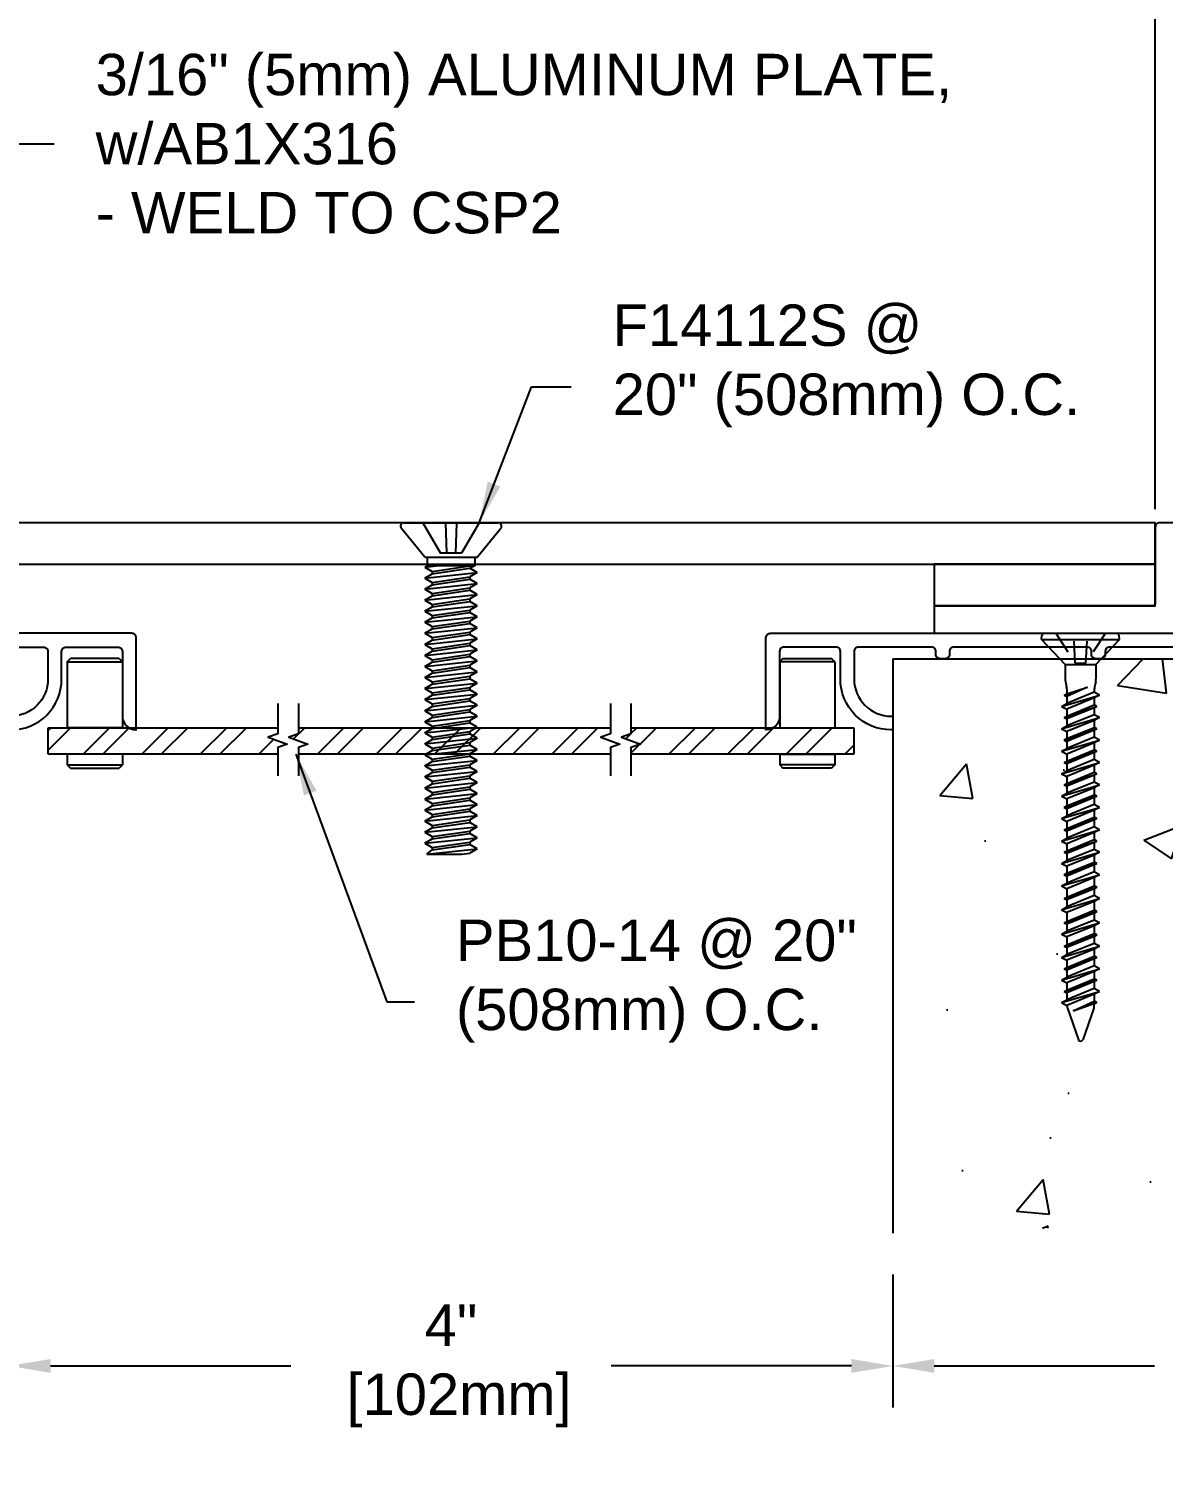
# Model space of a CAD drawing. Header units: inches. Extents: x -0.2 to 36.7, y -2.2 to 8.1.
# Drawn here: x 7.08 to 12.22, y -2.23 to 4.25 of the extents above; entities that cross this region are included whole.
import ezdxf

# ---------------------------------------------------------------- set-up
doc = ezdxf.new("R2010")
doc.units = ezdxf.units.IN
doc.header["$MEASUREMENT"] = 0
doc.linetypes.add('DASHED', pattern=[0.75, 0.5, -0.25])
for name, color, linetype in [('anchors', 4, 'Continuous'), ('conditions', 1, 'Continuous'), ('dimensions', 3, 'Continuous'), ('METALS', 7, 'Continuous'), ('text', 2, 'Continuous')]:
    doc.layers.add(name, color=color, linetype=linetype)
doc.styles.add('ARIAL', font='arial.ttf')
doc.dimstyles.new('Arial', dxfattribs={"dimtxt": 0.1875, "dimasz": 0.1875, "dimexe": 0.1875, "dimexo": 0.1875, "dimgap": 0.1875, "dimtad": 0, "dimtih": 1, "dimtoh": 1, "dimdec": 4, "dimzin": 0, "dimdsep": 46, "dimlunit": 4, "dimtxsty": 'ARIAL', "dimcen": 0.09, "dimadec": 0, "dimazin": 0, "dimtfac": 1, "dimtdec": 4, "dimtofl": 0, "dimtmove": 0, "dimatfit": 3, "dimfxl": 0, "dimfrac": 2, "dimtolj": 1, "dimtzin": 0, "dimarcsym": 0})

# ---------------------------------------------------------------- blocks, each defined once
blk = doc.blocks.new('*D1')
at = {"layer": 'DEFPOINTS', "color": 0}
for p in [(12.1813, 4.8064), (5.8063, 1.9978), (12.1813, 1.8928)]:
    blk.add_point(p, dxfattribs=at)
at = {"layer": 'dimensions', "color": 0, "lineweight": -2}
for p, q in [((5.8063, 2.1853), (5.8063, 4.9939)), ((12.1813, 2.0803), (12.1813, 4.9939)), ((5.9938, 4.8064), (8.2689, 4.8064)), ((11.9938, 4.8064), (9.7187, 4.8064))]:
    blk.add_line(p, q, dxfattribs=at)
at = {"layer": 'dimensions', "color": 0}
for points in [[(5.9938, 4.8377), (5.9938, 4.7752), (5.8063, 4.8064)], [(11.9938, 4.8377), (11.9938, 4.7752), (12.1813, 4.8064)]]:
    blk.add_solid(points, dxfattribs=at)
at = {"layer": 'dimensions', "color": 0, "insert": (8.9938, 4.8064), "char_height": 0.1875, "attachment_point": 5, "style": 'ARIAL'}
blk.add_mtext('\\A1;6 3/8"\\P [162mm]', dxfattribs=at)
blk = doc.blocks.new('*D2')
at = {"layer": 'DEFPOINTS', "color": 0}
for p in [(14.6663, 5.5496), (3.3213, 1.9978), (14.6663, 1.9978)]:
    blk.add_point(p, dxfattribs=at)
at = {"layer": 'dimensions', "color": 0, "lineweight": -2}
for p, q in [((3.3213, 2.1853), (3.3213, 5.7371)), ((14.6663, 2.1853), (14.6663, 5.7371)), ((3.5088, 5.5496), (8.2689, 5.5496)), ((14.4788, 5.5496), (9.7187, 5.5496))]:
    blk.add_line(p, q, dxfattribs=at)
at = {"layer": 'dimensions', "color": 0}
for points in [[(3.5088, 5.5809), (3.5088, 5.5184), (3.3213, 5.5496)], [(14.4788, 5.5809), (14.4788, 5.5184), (14.6663, 5.5496)]]:
    blk.add_solid(points, dxfattribs=at)
at = {"layer": 'dimensions', "color": 0, "insert": (8.9938, 5.5496), "char_height": 0.1875, "attachment_point": 5, "style": 'ARIAL'}
blk.add_mtext('\\A1;11 3/8"\\P [288mm]', dxfattribs=at)
blk = doc.blocks.new('F14112S')
for p, q in [((-0.214, 0), (0.214, 0)), ((-0.1275, 0), (-0.0475, -0.1375)), ((-0.0247, 0), (-0.0198, -0.1375)), ((0.0247, 0), (0.0198, -0.1375)), ((0.1275, 0), (0.0475, -0.1375)), ((-0.119, -0.1554), (-0.2257, -0.0244)), ((0.119, -0.1554), (0.2257, -0.0244)), ((-0.119, -0.1554), (0.119, -0.1554)), ((-0.108, -0.1554), (-0.108, -0.1946)), ((0.0475, -0.1375), (-0.0475, -0.1375)), ((0.108, -0.1554), (0.108, -0.1946)), ((-0.119, -0.2), (-0.108, -0.1946)), ((-0.119, -0.2), (-0.0679, -0.1946)), ((-0.119, -0.2), (-0.085, -0.2196)), ((-0.119, -0.25), (0.119, -0.225)), ((-0.119, -0.25), (-0.085, -0.2304)), ((-0.119, -0.25), (-0.085, -0.2696)), ((0.108, -0.1946), (-0.108, -0.1946)), ((-0.085, -0.2196), (0.085, -0.1946)), ((-0.085, -0.2304), (0.085, -0.2054)), ((-0.085, -0.2196), (-0.085, -0.2304)), ((-0.085, -0.2696), (0.085, -0.2446)), ((-0.085, -0.2804), (0.085, -0.2554)), ((0.108, -0.1946), (0.085, -0.2054)), ((0.119, -0.225), (0.085, -0.2054)), ((0.119, -0.225), (0.085, -0.2446)), ((0.085, -0.2446), (0.085, -0.2554)), ((0.119, -0.275), (0.085, -0.2554)), ((-0.119, -0.3), (0.119, -0.275)), ((-0.119, -0.3), (-0.085, -0.2804)), ((-0.119, -0.3), (-0.085, -0.3196)), ((-0.085, -0.2696), (-0.085, -0.2804)), ((-0.085, -0.3196), (0.085, -0.2946)), ((-0.085, -0.3304), (0.085, -0.3054)), ((-0.085, -0.3196), (-0.085, -0.3304)), ((0.119, -0.275), (0.085, -0.2946)), ((0.085, -0.2946), (0.085, -0.3054)), ((0.119, -0.325), (0.085, -0.3054)), ((-0.119, -0.35), (0.119, -0.325)), ((-0.119, -0.35), (-0.085, -0.3304)), ((-0.119, -0.35), (-0.085, -0.3696)), ((-0.119, -0.4), (0.119, -0.375)), ((-0.119, -0.4), (-0.085, -0.3804)), ((-0.085, -0.3696), (0.085, -0.3446)), ((-0.085, -0.3804), (0.085, -0.3554)), ((-0.085, -0.3696), (-0.085, -0.3804)), ((0.119, -0.325), (0.085, -0.3446)), ((0.085, -0.3446), (0.085, -0.3554)), ((0.119, -0.375), (0.085, -0.3554)), ((0.119, -0.375), (0.085, -0.3946)), ((-0.119, -0.4), (-0.085, -0.4196)), ((-0.119, -0.45), (0.119, -0.425)), ((-0.119, -0.45), (-0.085, -0.4304)), ((-0.119, -0.45), (-0.085, -0.4696)), ((-0.085, -0.4196), (0.085, -0.3946)), ((-0.085, -0.4304), (0.085, -0.4054)), ((-0.085, -0.4196), (-0.085, -0.4304)), ((-0.085, -0.4696), (0.085, -0.4446)), ((0.085, -0.3946), (0.085, -0.4054)), ((0.119, -0.425), (0.085, -0.4054)), ((0.119, -0.425), (0.085, -0.4446)), ((0.085, -0.4446), (0.085, -0.4554)), ((-0.119, -0.5), (0.119, -0.475)), ((-0.119, -0.5), (-0.085, -0.4804)), ((-0.119, -0.5), (-0.085, -0.5196)), ((-0.085, -0.4804), (0.085, -0.4554)), ((-0.085, -0.4696), (-0.085, -0.4804)), ((-0.085, -0.5196), (0.085, -0.4946)), ((-0.085, -0.5304), (0.085, -0.5054)), ((0.119, -0.475), (0.085, -0.4554)), ((0.119, -0.475), (0.085, -0.4946)), ((0.085, -0.4946), (0.085, -0.5054)), ((0.119, -0.525), (0.085, -0.5054)), ((-0.119, -0.55), (0.119, -0.525)), ((-0.119, -0.55), (-0.085, -0.5304)), ((-0.119, -0.55), (-0.085, -0.5696)), ((-0.119, -0.6), (0.119, -0.575)), ((-0.119, -0.6), (-0.085, -0.5804)), ((-0.085, -0.5196), (-0.085, -0.5304)), ((-0.085, -0.5696), (0.085, -0.5446)), ((-0.085, -0.5804), (0.085, -0.5554)), ((-0.085, -0.5696), (-0.085, -0.5804)), ((0.119, -0.525), (0.085, -0.5446)), ((0.085, -0.5446), (0.085, -0.5554)), ((0.119, -0.575), (0.085, -0.5554)), ((0.119, -0.575), (0.085, -0.5946)), ((-0.119, -0.6), (-0.085, -0.6196)), ((-0.119, -0.65), (0.119, -0.625)), ((-0.119, -0.65), (-0.085, -0.6304)), ((-0.085, -0.6196), (0.085, -0.5946)), ((-0.085, -0.6304), (0.085, -0.6054)), ((-0.085, -0.6196), (-0.085, -0.6304)), ((-0.085, -0.6696), (0.085, -0.6446)), ((0.085, -0.5946), (0.085, -0.6054)), ((0.119, -0.625), (0.085, -0.6054)), ((0.119, -0.625), (0.085, -0.6446)), ((0.085, -0.6446), (0.085, -0.6554)), ((-0.119, -0.65), (-0.085, -0.6696)), ((-0.119, -0.7), (0.119, -0.675)), ((-0.119, -0.7), (-0.085, -0.6804)), ((-0.119, -0.7), (-0.085, -0.7196)), ((-0.085, -0.6804), (0.085, -0.6554)), ((-0.085, -0.6696), (-0.085, -0.6804)), ((-0.085, -0.7196), (0.085, -0.6946)), ((-0.085, -0.7304), (0.085, -0.7054)), ((0.119, -0.675), (0.085, -0.6554)), ((0.119, -0.675), (0.085, -0.6946)), ((0.085, -0.6946), (0.085, -0.7054)), ((0.119, -0.725), (0.085, -0.7054)), ((-0.119, -0.75), (0.119, -0.725)), ((-0.119, -0.75), (-0.085, -0.7304)), ((-0.119, -0.75), (-0.085, -0.7696)), ((-0.119, -0.8), (0.119, -0.775)), ((-0.085, -0.7196), (-0.085, -0.7304)), ((-0.085, -0.7696), (0.085, -0.7446)), ((-0.085, -0.7804), (0.085, -0.7554)), ((-0.085, -0.7696), (-0.085, -0.7804)), ((0.119, -0.725), (0.085, -0.7446)), ((0.085, -0.7446), (0.085, -0.7554)), ((0.119, -0.775), (0.085, -0.7554)), ((0.119, -0.775), (0.085, -0.7946)), ((-0.119, -0.8), (-0.085, -0.7804)), ((-0.119, -0.8), (-0.085, -0.8196)), ((-0.119, -0.85), (0.119, -0.825)), ((-0.119, -0.85), (-0.085, -0.8304)), ((-0.085, -0.8196), (0.085, -0.7946)), ((-0.085, -0.8304), (0.085, -0.8054)), ((-0.085, -0.8196), (-0.085, -0.8304)), ((0.085, -0.7946), (0.085, -0.8054)), ((0.119, -0.825), (0.085, -0.8054)), ((0.119, -0.825), (0.085, -0.8446)), ((-0.119, -0.85), (-0.085, -0.8696)), ((-0.119, -0.9), (0.119, -0.875)), ((-0.119, -0.9), (-0.085, -0.8804)), ((-0.119, -0.9), (-0.085, -0.9196)), ((-0.085, -0.8696), (0.085, -0.8446)), ((-0.085, -0.8804), (0.085, -0.8554)), ((-0.085, -0.8696), (-0.085, -0.8804)), ((-0.085, -0.9196), (0.085, -0.8946)), ((-0.085, -0.9304), (0.085, -0.9054)), ((0.085, -0.8446), (0.085, -0.8554)), ((0.119, -0.875), (0.085, -0.8554)), ((0.119, -0.875), (0.085, -0.8946)), ((0.085, -0.8946), (0.085, -0.9054)), ((0.119, -0.925), (0.085, -0.9054)), ((-0.119, -0.95), (0.119, -0.925)), ((-0.119, -0.95), (-0.085, -0.9304)), ((-0.119, -0.95), (-0.085, -0.9696)), ((-0.085, -0.9196), (-0.085, -0.9304)), ((-0.085, -0.9696), (0.085, -0.9446)), ((-0.085, -0.9804), (0.085, -0.9554)), ((-0.085, -0.9696), (-0.085, -0.9804)), ((0.119, -0.925), (0.085, -0.9446)), ((0.085, -0.9446), (0.085, -0.9554)), ((0.119, -0.975), (0.085, -0.9554)), ((-0.119, -1), (0.119, -0.975)), ((-0.119, -1), (-0.085, -0.9804)), ((-0.119, -1), (-0.085, -1.0196)), ((-0.119, -1.05), (0.119, -1.025)), ((-0.119, -1.05), (-0.085, -1.0304)), ((-0.085, -1.0196), (0.085, -0.9946)), ((-0.085, -1.0304), (0.085, -1.0054)), ((-0.085, -1.0196), (-0.085, -1.0304)), ((0.119, -0.975), (0.085, -0.9946)), ((0.085, -0.9946), (0.085, -1.0054)), ((0.119, -1.025), (0.085, -1.0054)), ((0.119, -1.025), (0.085, -1.0446)), ((-0.119, -1.05), (-0.085, -1.0696)), ((-0.119, -1.1), (0.119, -1.075)), ((-0.119, -1.1), (-0.085, -1.0804)), ((-0.119, -1.1), (-0.085, -1.1196)), ((-0.085, -1.0696), (0.085, -1.0446)), ((-0.085, -1.0804), (0.085, -1.0554)), ((-0.085, -1.0696), (-0.085, -1.0804)), ((-0.085, -1.1196), (0.085, -1.0946)), ((0.085, -1.0446), (0.085, -1.0554)), ((0.119, -1.075), (0.085, -1.0554)), ((0.119, -1.075), (0.085, -1.0946)), ((0.085, -1.0946), (0.085, -1.1054)), ((-0.119, -1.15), (0.119, -1.125)), ((-0.119, -1.15), (-0.085, -1.1304)), ((-0.119, -1.15), (-0.085, -1.1696)), ((-0.085, -1.1304), (0.085, -1.1054)), ((-0.085, -1.1196), (-0.085, -1.1304)), ((-0.085, -1.1696), (0.085, -1.1446)), ((-0.085, -1.1804), (0.085, -1.1554)), ((0.119, -1.125), (0.085, -1.1054)), ((0.119, -1.125), (0.085, -1.1446)), ((0.085, -1.1446), (0.085, -1.1554)), ((0.119, -1.175), (0.085, -1.1554)), ((-0.119, -1.2), (0.119, -1.175)), ((-0.119, -1.2), (-0.085, -1.1804)), ((-0.119, -1.2), (-0.085, -1.2196)), ((-0.119, -1.25), (0.119, -1.225)), ((-0.119, -1.25), (-0.085, -1.2304)), ((-0.085, -1.1696), (-0.085, -1.1804)), ((-0.085, -1.2196), (0.085, -1.1946)), ((-0.085, -1.2304), (0.085, -1.2054)), ((-0.085, -1.2196), (-0.085, -1.2304)), ((0.119, -1.175), (0.085, -1.1946)), ((0.085, -1.1946), (0.085, -1.2054)), ((0.119, -1.225), (0.085, -1.2054)), ((0.119, -1.225), (0.085, -1.2446)), ((-0.119, -1.25), (-0.085, -1.2696)), ((-0.119, -1.3), (0.119, -1.275)), ((-0.119, -1.3), (-0.085, -1.2804)), ((-0.085, -1.2696), (0.085, -1.2446)), ((-0.085, -1.2804), (0.085, -1.2554)), ((-0.085, -1.2696), (-0.085, -1.2804)), ((-0.085, -1.3196), (0.085, -1.2946)), ((0.085, -1.2446), (0.085, -1.2554)), ((0.119, -1.275), (0.085, -1.2554)), ((0.119, -1.275), (0.085, -1.2946)), ((0.085, -1.2946), (0.085, -1.3054)), ((-0.119, -1.3), (-0.085, -1.3196)), ((-0.119, -1.35), (0.119, -1.325)), ((-0.119, -1.35), (-0.085, -1.3304)), ((-0.119, -1.35), (-0.085, -1.3696)), ((-0.085, -1.3304), (0.085, -1.3054)), ((-0.085, -1.3196), (-0.085, -1.3304)), ((-0.085, -1.3696), (0.085, -1.3446)), ((-0.085, -1.3804), (0.085, -1.3554)), ((0.119, -1.325), (0.085, -1.3054)), ((0.119, -1.325), (0.085, -1.3446)), ((0.085, -1.3446), (0.085, -1.3554)), ((0.119, -1.375), (0.085, -1.3554)), ((-0.119, -1.4), (0.119, -1.375)), ((-0.119, -1.4), (-0.085, -1.3804)), ((-0.119, -1.4), (-0.085, -1.4196)), ((-0.119, -1.45), (0.119, -1.425)), ((-0.085, -1.3696), (-0.085, -1.3804)), ((-0.085, -1.4196), (0.085, -1.3946)), ((-0.085, -1.4304), (0.085, -1.4054)), ((-0.085, -1.4196), (-0.085, -1.4304)), ((0.119, -1.375), (0.085, -1.3946)), ((0.085, -1.3946), (0.085, -1.4054)), ((0.119, -1.425), (0.085, -1.4054)), ((0.119, -1.425), (0.085, -1.4446)), ((-0.119, -1.45), (-0.085, -1.4304)), ((-0.119, -1.45), (-0.085, -1.4696)), ((-0.1099, -1.5), (0.119, -1.475)), ((-0.1099, -1.5), (-0.085, -1.4804)), ((-0.085, -1.4696), (0.085, -1.4446)), ((-0.085, -1.4804), (0.085, -1.4554)), ((-0.085, -1.4696), (-0.085, -1.4804)), ((0.085, -1.4446), (0.085, -1.4554)), ((0.119, -1.475), (0.085, -1.4554)), ((0.119, -1.475), (0.085, -1.4946)), ((-0.1099, -1.5), (0.0485, -1.5)), ((0.0485, -1.5), (0.085, -1.4946))]:
    blk.add_line(p, q)
for centre, start, end in [((-0.214, -0.015), 90, 219.03203), ((0.214, -0.015), 320.96797, 90)]:
    blk.add_arc(centre, 0.015, start, end)
blk = doc.blocks.new('*D3')
at = {"layer": 'DEFPOINTS', "color": 0}
for p in [(14.6663, 1.9628), (10.9938, -1.1958), (10.9938, -1.7971)]:
    blk.add_point(p, dxfattribs=at)
at = {"layer": 'dimensions', "color": 0, "lineweight": -2}
for p, q in [((14.6663, 1.7753), (14.6663, -1.9846)), ((10.9938, -1.3833), (10.9938, -1.9846)), ((11.1813, -1.7971), (12.1782, -1.7971)), ((14.4788, -1.7971), (13.4969, -1.7971))]:
    blk.add_line(p, q, dxfattribs=at)
at = {"layer": 'dimensions', "color": 0}
for points in [[(11.1813, -1.7658), (11.1813, -1.8283), (10.9938, -1.7971)], [(14.4788, -1.7658), (14.4788, -1.8283), (14.6663, -1.7971)]]:
    blk.add_solid(points, dxfattribs=at)
at = {"layer": 'dimensions', "color": 0, "insert": (12.8376, -1.7971), "char_height": 0.1875, "attachment_point": 5, "style": 'ARIAL'}
blk.add_mtext('\\A1;3 11/16"\\P [93mm]', dxfattribs=at)
blk = doc.blocks.new('*D4')
at = {"layer": 'DEFPOINTS', "color": 0}
for p in [(6.9938, -1.1958), (10.9938, -1.1958), (10.9938, -1.7971)]:
    blk.add_point(p, dxfattribs=at)
at = {"layer": 'dimensions', "color": 0, "lineweight": -2}
for p, q in [((6.9938, -1.3833), (6.9938, -1.9846)), ((10.9938, -1.3833), (10.9938, -1.9846)), ((7.1813, -1.7971), (8.2689, -1.7971)), ((10.8063, -1.7971), (9.7187, -1.7971))]:
    blk.add_line(p, q, dxfattribs=at)
at = {"layer": 'dimensions', "color": 0}
for points in [[(7.1813, -1.7658), (7.1813, -1.8283), (6.9938, -1.7971)], [(10.8063, -1.7658), (10.8063, -1.8283), (10.9938, -1.7971)]]:
    blk.add_solid(points, dxfattribs=at)
at = {"layer": 'dimensions', "color": 0, "insert": (8.9938, -1.7971), "char_height": 0.1875, "attachment_point": 5, "style": 'ARIAL'}
blk.add_mtext('\\A1;4"\\P [102mm]', dxfattribs=at)
blk = doc.blocks.new('A$C63CB1885')
for p, q in [((-0.1762, 0), (-0.1747, 0.0182)), ((-0.1762, 0), (0.1762, 0)), ((-0.1762, 0), (-0.0698, -0.1125)), ((-0.1634, 0.0285), (0.1634, 0.0285)), ((0.0698, -0.1125), (0.1762, 0)), ((0.1762, 0), (0.1747, 0.0182)), ((-0.0698, -0.1125), (0.0698, -0.1125)), ((-0.0698, -0.1125), (-0.0698, -0.1796)), ((0.0698, -0.1125), (0.0698, -0.1796)), ((-0.0687, -0.1892), (-0.0633, -0.2152)), ((0.0687, -0.1892), (0.0633, -0.2152)), ((-0.0863, -0.3019), (0.0862, -0.2511)), ((-0.0737, -0.2511), (0.0321, -0.2146)), ((-0.0737, -0.2511), (-0.0622, -0.2449)), ((-0.0737, -0.2511), (-0.0622, -0.2573)), ((-0.0623, -0.2248), (-0.0622, -0.2449)), ((-0.0622, -0.2449), (0.0321, -0.2146)), ((0.0321, -0.2146), (-0.0622, -0.2573)), ((0.0622, -0.2382), (-0.0622, -0.289)), ((-0.0622, -0.2573), (-0.0622, -0.289)), ((0.0622, -0.2248), (0.0622, -0.2382)), ((0.0862, -0.2511), (0.0622, -0.264)), ((0.0862, -0.2511), (0.0622, -0.2382)), ((-0.0863, -0.3019), (-0.0622, -0.289)), ((-0.0863, -0.3019), (-0.0622, -0.3148)), ((-0.0737, -0.3527), (0.0737, -0.3019)), ((0.0622, -0.264), (-0.0622, -0.3148)), ((-0.0622, -0.3465), (0.0622, -0.2957)), ((0.0622, -0.308), (-0.0622, -0.3588)), ((-0.0622, -0.3148), (-0.0622, -0.3465)), ((0.0622, -0.264), (0.0622, -0.2957)), ((0.0737, -0.3019), (0.0622, -0.2957)), ((0.0737, -0.3019), (0.0622, -0.308)), ((0.0622, -0.308), (0.0622, -0.3397)), ((-0.0863, -0.4034), (0.0862, -0.3527)), ((-0.0737, -0.3527), (-0.0622, -0.3465)), ((-0.0737, -0.3527), (-0.0622, -0.3588)), ((0.0622, -0.3397), (-0.0622, -0.3905)), ((-0.0622, -0.3588), (-0.0622, -0.3905)), ((0.0622, -0.3656), (-0.0622, -0.4164)), ((0.0862, -0.3527), (0.0622, -0.3656)), ((0.0622, -0.3656), (0.0622, -0.3973)), ((0.0862, -0.3527), (0.0622, -0.3397)), ((-0.0863, -0.4034), (-0.0622, -0.3905)), ((-0.0863, -0.4034), (-0.0622, -0.4164)), ((-0.0737, -0.4542), (0.0737, -0.4034)), ((-0.0737, -0.4542), (-0.0622, -0.4481)), ((-0.0622, -0.4481), (0.0622, -0.3973)), ((0.0622, -0.4096), (-0.0622, -0.4604)), ((-0.0622, -0.4164), (-0.0622, -0.4481)), ((0.0622, -0.4413), (-0.0622, -0.4921)), ((0.0737, -0.4034), (0.0622, -0.3973)), ((0.0737, -0.4034), (0.0622, -0.4096)), ((0.0622, -0.4096), (0.0622, -0.4413)), ((0.0862, -0.4542), (0.0622, -0.4413)), ((-0.0863, -0.505), (0.0862, -0.4542)), ((-0.0863, -0.505), (-0.0622, -0.4921)), ((-0.0863, -0.505), (-0.0622, -0.5179)), ((-0.0737, -0.4542), (-0.0622, -0.4604)), ((-0.0737, -0.5558), (0.0737, -0.505)), ((-0.0622, -0.4604), (-0.0622, -0.4921)), ((0.0622, -0.4671), (-0.0622, -0.5179)), ((-0.0622, -0.5496), (0.0622, -0.4988)), ((0.0622, -0.5112), (-0.0622, -0.5619)), ((-0.0622, -0.5179), (-0.0622, -0.5496)), ((0.0862, -0.4542), (0.0622, -0.4671)), ((0.0622, -0.4671), (0.0622, -0.4988)), ((0.0737, -0.505), (0.0622, -0.4988)), ((0.0737, -0.505), (0.0622, -0.5112)), ((0.0622, -0.5112), (0.0622, -0.5429)), ((-0.0863, -0.6066), (0.0862, -0.5558)), ((-0.0737, -0.5558), (-0.0622, -0.5496)), ((-0.0737, -0.5558), (-0.0622, -0.5619)), ((0.0622, -0.5429), (-0.0622, -0.5936)), ((-0.0622, -0.5619), (-0.0622, -0.5936)), ((0.0622, -0.5687), (-0.0622, -0.6195)), ((0.0862, -0.5558), (0.0622, -0.5687)), ((0.0622, -0.5687), (0.0622, -0.6004)), ((0.0862, -0.5558), (0.0622, -0.5429)), ((-0.0863, -0.6066), (-0.0622, -0.5936)), ((-0.0863, -0.6066), (-0.0622, -0.6195)), ((-0.0737, -0.6573), (0.0737, -0.6066)), ((-0.0622, -0.6512), (0.0622, -0.6004)), ((0.0622, -0.6127), (-0.0622, -0.6635)), ((-0.0622, -0.6195), (-0.0622, -0.6512)), ((0.0622, -0.6444), (-0.0622, -0.6952)), ((0.0737, -0.6066), (0.0622, -0.6004)), ((0.0737, -0.6066), (0.0622, -0.6127)), ((0.0622, -0.6127), (0.0622, -0.6444)), ((0.0862, -0.6573), (0.0622, -0.6444)), ((-0.0863, -0.7081), (0.0862, -0.6573)), ((-0.0863, -0.7081), (-0.0622, -0.6952)), ((-0.0863, -0.7081), (-0.0622, -0.721)), ((-0.0737, -0.6573), (-0.0622, -0.6512)), ((-0.0737, -0.6573), (-0.0622, -0.6635)), ((-0.0737, -0.7589), (0.0737, -0.7081)), ((-0.0622, -0.6635), (-0.0622, -0.6952)), ((0.0622, -0.6703), (-0.0622, -0.721)), ((-0.0622, -0.7527), (0.0622, -0.702)), ((0.0862, -0.6573), (0.0622, -0.6703)), ((0.0622, -0.6703), (0.0622, -0.702)), ((0.0737, -0.7081), (0.0622, -0.702)), ((0.0737, -0.7081), (0.0622, -0.7143)), ((-0.0863, -0.8097), (0.0862, -0.7589)), ((-0.0737, -0.7589), (-0.0622, -0.7527)), ((-0.0737, -0.7589), (-0.0622, -0.7651)), ((0.0622, -0.7143), (-0.0622, -0.7651)), ((-0.0622, -0.721), (-0.0622, -0.7527)), ((0.0622, -0.746), (-0.0622, -0.7968)), ((-0.0622, -0.7651), (-0.0622, -0.7967)), ((0.0622, -0.7718), (-0.0622, -0.8226)), ((0.0622, -0.7143), (0.0622, -0.746)), ((0.0862, -0.7589), (0.0622, -0.7718)), ((0.0622, -0.7718), (0.0622, -0.8035)), ((0.0862, -0.7589), (0.0622, -0.746)), ((-0.0863, -0.8097), (-0.0622, -0.7968)), ((-0.0863, -0.8097), (-0.0622, -0.8226)), ((-0.0737, -0.8605), (0.0737, -0.8097)), ((-0.0622, -0.8543), (0.0622, -0.8035)), ((0.0622, -0.8159), (-0.0622, -0.8666)), ((-0.0622, -0.8226), (-0.0622, -0.8543)), ((0.0737, -0.8097), (0.0622, -0.8035)), ((0.0737, -0.8097), (0.0622, -0.8159)), ((0.0622, -0.8159), (0.0622, -0.8475)), ((-0.0863, -0.9112), (0.0862, -0.8605)), ((-0.0863, -0.9112), (-0.0622, -0.8983)), ((-0.0737, -0.8605), (-0.0622, -0.8543)), ((-0.0737, -0.8605), (-0.0622, -0.8666)), ((0.0622, -0.8475), (-0.0622, -0.8983)), ((-0.0622, -0.8666), (-0.0622, -0.8983)), ((0.0622, -0.8734), (-0.0622, -0.9242)), ((-0.0622, -0.9559), (0.0622, -0.9051)), ((0.0862, -0.8605), (0.0622, -0.8734)), ((0.0622, -0.8734), (0.0622, -0.9051)), ((0.0737, -0.9112), (0.0622, -0.9051)), ((0.0862, -0.8605), (0.0622, -0.8475)), ((-0.0863, -0.9112), (-0.0622, -0.9242)), ((-0.0863, -1.0128), (0.0862, -0.962)), ((-0.0737, -0.962), (0.0737, -0.9112)), ((-0.0737, -0.962), (-0.0622, -0.9559)), ((-0.0737, -0.962), (-0.0622, -0.9682)), ((0.0622, -0.9174), (-0.0622, -0.9682)), ((-0.0622, -0.9242), (-0.0622, -0.9558)), ((0.0622, -0.9491), (-0.0622, -0.9999)), ((-0.0622, -0.9682), (-0.0622, -0.9999)), ((0.0737, -0.9112), (0.0622, -0.9174)), ((0.0622, -0.9174), (0.0622, -0.9491)), ((0.0862, -0.962), (0.0622, -0.975)), ((0.0862, -0.962), (0.0622, -0.9491)), ((-0.0863, -1.0128), (-0.0622, -0.9999)), ((-0.0863, -1.0128), (-0.0622, -1.0257)), ((-0.0737, -1.0636), (0.0737, -1.0128)), ((0.0622, -0.975), (-0.0622, -1.0257)), ((-0.0622, -1.0574), (0.0622, -1.0066)), ((0.0622, -1.019), (-0.0622, -1.0698)), ((-0.0622, -1.0257), (-0.0622, -1.0574)), ((0.0622, -0.975), (0.0622, -1.0066)), ((0.0737, -1.0128), (0.0622, -1.0066)), ((0.0737, -1.0128), (0.0622, -1.019)), ((0.0622, -1.019), (0.0622, -1.0507)), ((-0.0863, -1.1144), (0.0862, -1.0636)), ((-0.0863, -1.1144), (-0.0622, -1.1015)), ((-0.0737, -1.0636), (-0.0622, -1.0574)), ((-0.0737, -1.0636), (-0.0622, -1.0698)), ((0.0622, -1.0507), (-0.0622, -1.1015)), ((-0.0622, -1.0697), (-0.0622, -1.1014)), ((0.0622, -1.0765), (-0.0622, -1.1273)), ((0.0862, -1.0636), (0.0622, -1.0765)), ((0.0622, -1.0765), (0.0622, -1.1145)), ((0.0862, -1.0636), (0.0622, -1.0507)), ((-0.0863, -1.1144), (-0.0622, -1.1273)), ((-0.0737, -1.1715), (0.0737, -1.1207)), ((-0.0737, -1.1715), (-0.0622, -1.1653)), ((-0.0622, -1.1653), (0.0622, -1.1145)), ((0.0622, -1.1269), (-0.0622, -1.1776)), ((-0.0622, -1.1273), (-0.0622, -1.1653)), ((0.0622, -1.1585), (-0.0622, -1.2093)), ((0.0737, -1.1207), (0.0622, -1.1145)), ((0.0737, -1.1207), (0.0622, -1.1269)), ((0.0622, -1.1269), (0.0622, -1.1585)), ((0.0862, -1.1715), (0.0622, -1.1585)), ((-0.0863, -1.2223), (0.0862, -1.1715)), ((-0.0863, -1.2223), (-0.0622, -1.2093)), ((-0.0863, -1.2223), (-0.0622, -1.2352)), ((-0.0737, -1.1715), (-0.0622, -1.1776)), ((-0.0737, -1.2816), (0.0737, -1.2308)), ((-0.0622, -1.1776), (-0.0622, -1.2093)), ((0.0622, -1.1844), (-0.0622, -1.2352)), ((-0.0622, -1.2754), (0.0622, -1.2247)), ((0.0862, -1.1715), (0.0622, -1.1844)), ((0.0622, -1.1844), (0.0622, -1.2247)), ((0.0737, -1.2308), (0.0622, -1.2247)), ((0.0737, -1.2308), (0.0622, -1.237)), ((-0.0863, -1.3324), (0.0862, -1.2816)), ((-0.0737, -1.2816), (-0.0622, -1.2754)), ((-0.0737, -1.2816), (-0.0622, -1.2878)), ((-0.0622, -1.2352), (-0.0622, -1.2754)), ((0.0622, -1.237), (-0.0622, -1.2878)), ((0.0622, -1.2687), (-0.0622, -1.3195)), ((-0.0622, -1.2877), (-0.0622, -1.3194)), ((0.0622, -1.2945), (-0.0622, -1.3453)), ((0.0622, -1.237), (0.0622, -1.2687)), ((0.0862, -1.2816), (0.0622, -1.2945)), ((0.0622, -1.2945), (0.0622, -1.3303)), ((0.0862, -1.2816), (0.0622, -1.2687)), ((-0.0863, -1.3324), (-0.0622, -1.3195)), ((-0.0863, -1.3324), (-0.0622, -1.3453)), ((-0.0737, -1.3872), (0.0737, -1.3365)), ((-0.0622, -1.3811), (0.0622, -1.3303)), ((0.0622, -1.3426), (-0.0622, -1.3934)), ((-0.0622, -1.3453), (-0.0622, -1.381)), ((0.0737, -1.3365), (0.0622, -1.3303)), ((0.0737, -1.3365), (0.0622, -1.3426)), ((0.0622, -1.3426), (0.0622, -1.3743)), ((-0.0863, -1.438), (0.0862, -1.3872)), ((-0.0863, -1.438), (-0.0622, -1.4251)), ((-0.0737, -1.3872), (-0.0622, -1.3811)), ((-0.0737, -1.3872), (-0.0622, -1.3934)), ((0.0622, -1.3743), (-0.0622, -1.4251)), ((-0.0622, -1.3934), (-0.0622, -1.4251)), ((0.0622, -1.4002), (-0.0622, -1.4509)), ((0.0862, -1.3872), (0.0622, -1.4002)), ((0.0622, -1.4002), (0.0622, -1.4326)), ((0.0862, -1.3872), (0.0622, -1.3743)), ((-0.0863, -1.438), (-0.0622, -1.4509)), ((-0.0863, -1.5403), (0.0862, -1.4895)), ((-0.0737, -1.4895), (0.0737, -1.4387)), ((-0.0737, -1.4895), (-0.0622, -1.4833)), ((-0.0737, -1.4895), (-0.0622, -1.4957)), ((-0.0622, -1.4833), (0.0622, -1.4326)), ((0.0622, -1.4449), (-0.0622, -1.4957)), ((-0.0622, -1.4509), (-0.0622, -1.4833)), ((0.0622, -1.4766), (-0.0622, -1.5274)), ((0.0737, -1.4387), (0.0622, -1.4326)), ((0.0737, -1.4387), (0.0622, -1.4449)), ((0.0622, -1.4449), (0.0622, -1.4766)), ((0.0862, -1.4895), (0.0622, -1.5024)), ((0.0862, -1.4895), (0.0622, -1.4766)), ((-0.0863, -1.5403), (-0.0622, -1.5274)), ((-0.0863, -1.5403), (-0.0622, -1.5532)), ((-0.0737, -1.5918), (0.0737, -1.541)), ((-0.0622, -1.4956), (-0.0621, -1.5273)), ((0.0622, -1.5024), (-0.0622, -1.5532)), ((-0.0622, -1.5856), (0.0622, -1.5348)), ((0.0622, -1.5471), (-0.0622, -1.5979)), ((-0.0621, -1.5532), (-0.0621, -1.5856)), ((0.0622, -1.5024), (0.0622, -1.5348)), ((0.0737, -1.541), (0.0622, -1.5348)), ((0.0737, -1.541), (0.0622, -1.5471)), ((0.0622, -1.5471), (0.0622, -1.5788)), ((-0.0863, -1.6425), (0.0862, -1.5918)), ((-0.0737, -1.5918), (-0.0622, -1.5856)), ((-0.0737, -1.5918), (-0.0622, -1.5979)), ((0.0622, -1.5788), (-0.0622, -1.6296)), ((0.0622, -1.6047), (-0.0622, -1.6555)), ((-0.0621, -1.5979), (-0.0621, -1.6296)), ((0.0862, -1.5918), (0.0622, -1.6047)), ((0.0622, -1.6047), (0.0622, -1.6522)), ((0.0862, -1.5918), (0.0622, -1.5788)), ((-0.0863, -1.6425), (-0.0622, -1.6296)), ((-0.0863, -1.6425), (-0.0622, -1.6555)), ((-0.0596, -1.6676), (-0.0096, -1.8103)), ((-0.0335, -1.6795), (0.0622, -1.6364)), ((-0.0335, -1.6795), (0.0737, -1.6425)), ((0.0622, -1.6487), (-0.0335, -1.6795)), ((0.0596, -1.6676), (0.0096, -1.8103)), ((0.0737, -1.6425), (0.0622, -1.6364)), ((0.0737, -1.6425), (0.0622, -1.6487))]:
    blk.add_line(p, q)
at = {"linetype": 'DASHED', "ltscale": 0.025}
for p, q in [((-0.1125, 0.0285), (-0.024, -0.1065)), ((-0.024, -0.1065), (-0.0311, 0.0283)), ((0.024, -0.1065), (0.0311, 0.0285)), ((0.1125, 0.0285), (0.024, -0.1065)), ((-0.024, -0.1065), (0.024, -0.1065))]:
    blk.add_line(p, q, dxfattribs=at)
for centre, radius, start, end in [((-0.1634, 0.0173), 0.0112, 90, 175), ((0.1634, 0.0173), 0.0112, 5, 90), ((-0.0233, -0.1796), 0.0465, 180, 191.9357), ((0.0233, -0.1796), 0.0465, 348.0643, 0), ((-0.1088, -0.2248), 0.0465, 0, 11.9357), ((0.1087, -0.2248), 0.0465, 168.0643, 180), ((-0.0158, -1.6522), 0.0465, 183.94761, 199.30575), ((0.0158, -1.6522), 0.0465, 340.69425, 0), ((0, -1.806), 0.0106, 204.10008, 335.89992)]:
    blk.add_arc(centre, radius, start, end)
blk = doc.blocks.new('TF316134')
blk.add_blockref('A$C63CB1885', (0, -0.0285))
blk = doc.blocks.new('csp2')
blk.add_lwpolyline([(0, 0.33, -0.414214), (0.02, 0.35), (0.0665, 0.35, -0.414214), (0.0865, 0.33), (0.0865, 0.08, 0.414214), (0.1065, 0.06), (0.23, 0.06, 0.414214), (0.25, 0.08), (0.25, 0.405, 0.414214), (0.24, 0.415, -0.414214), (0.23, 0.425), (0.23, 0.49, -0.414214), (0.24, 0.5), (0.335, 0.5, -0.414214), (0.355, 0.48), (0.355, 0.135, 0.414214), (0.365, 0.125), (1.3552, 0.125), (1.3552, 0), (0.335, 0), (0.02, 0, -0.414214), (0, 0.02)], format="xyb", close=True)
blk = doc.blocks.new('PIN')
for p, q in [((-0.1602, 0.1698), (-0.1452, 0.1848)), ((-0.1602, 0.1698), (0.0898, 0.1698)), ((-0.1602, 0.1698), (-0.1602, -0.1277)), ((0.0748, 0.1848), (-0.1452, 0.1848)), ((0.0748, 0.1848), (0.0898, 0.1698)), ((0.0898, 0.1698), (0.0898, -0.1277)), ((0.0898, -0.1277), (-0.1602, -0.1277)), ((0.0898, -0.2477), (-0.1602, -0.2477)), ((-0.1602, -0.2477), (-0.1602, -0.2952)), ((0.0898, -0.2477), (0.0898, -0.2952)), ((-0.1602, -0.2952), (0.0898, -0.2952)), ((-0.1602, -0.2952), (-0.1452, -0.3102)), ((-0.1452, -0.3102), (0.0748, -0.3102)), ((0.0898, -0.2952), (0.0748, -0.3102))]:
    blk.add_line(p, q)
blk = doc.blocks.new('PB814')
h = blk.add_hatch()
h.set_pattern_fill('ANSI32', color=256, scale=0.5, style=0)
h.set_pattern_definition([(45, (-1.4139, -4.05944), (-0.1325825, 0.1325825), []), (45, (-1.3255, -4.05944), (-0.1325825, 0.1325825), [])])
h.paths.add_polyline_path([(9.2157, 3.6581), (8.207, 3.6581), (8.207, 3.6304), (8.1641, 3.6148), (8.25, 3.5835), (8.207, 3.5679), (8.207, 3.5381), (9.2157, 3.5381)])
h.paths.add_polyline_path([(8.1135, 3.5381), (8.1135, 3.5679), (8.1564, 3.5835), (8.0706, 3.6148), (8.1135, 3.6304), (8.1135, 3.6581), (6.7017, 3.6581), (6.7017, 3.6304), (6.6588, 3.6148), (6.7446, 3.5835), (6.7017, 3.5679), (6.7017, 3.5381)])
h.paths.add_polyline_path([(6.6511, 3.5835), (6.5652, 3.6148), (6.6081, 3.6304), (6.6081, 3.6581), (5.569, 3.6581), (5.569, 3.5381), (6.6081, 3.5381), (6.6081, 3.5679)])
for p, q in [((5.569, 3.5381), (5.569, 3.6581)), ((5.569, 3.6581), (6.6081, 3.6581)), ((6.7017, 3.6581), (8.1135, 3.6581)), ((8.207, 3.6581), (9.2157, 3.6581)), ((9.2157, 3.6581), (9.2157, 3.5381)), ((6.6081, 3.5381), (5.569, 3.5381)), ((8.1135, 3.5381), (6.7017, 3.5381)), ((9.2157, 3.5381), (8.207, 3.5381))]:
    blk.add_line(p, q)
at = {"linetype": 'Continuous'}
for points in [[(6.6081, 3.7673), (6.6081, 3.6304), (6.5652, 3.6148), (6.6511, 3.5835), (6.6081, 3.5679), (6.6081, 3.4402)], [(6.7017, 3.7673), (6.7017, 3.6304), (6.6588, 3.6148), (6.7446, 3.5835), (6.7017, 3.5679), (6.7017, 3.4402)], [(8.1135, 3.7673), (8.1135, 3.6304), (8.0706, 3.6148), (8.1564, 3.5835), (8.1135, 3.5679), (8.1135, 3.4402)], [(8.207, 3.7673), (8.207, 3.6304), (8.1641, 3.6148), (8.25, 3.5835), (8.207, 3.5679), (8.207, 3.4402)]]:
    blk.add_lwpolyline(points, dxfattribs=at)
blk.add_blockref('PIN', (5.8151, 3.7858))
at = {"xscale": -1}
blk.add_blockref('PIN', (8.9698, 3.7858), dxfattribs=at)
blk = doc.blocks.new('95201g')
blk.add_lwpolyline([(-1.7723, -0.0148), (-1.7723, -0.0018, -0.414214), (-1.7523, 0.0182), (-1.0651, 0.0182, -0.414214), (-1.0451, -0.0018), (-1.0451, -0.0148, 0.414214), (-1.0251, -0.0348), (-1.0031, -0.0348, 0.414214), (-0.9831, -0.0148), (-0.9831, -0.0018, -0.414214), (-0.9631, 0.0182), (-0.2748, 0.0182), (-0.2218, -0.0348), (0.1522, -0.0348), (0.2052, 0.0182), (0.8319, 0.0182, -0.414214), (0.8519, -0.0018), (0.8519, -0.0148, 0.414214), (0.8719, -0.0348), (0.8939, -0.0348, 0.414214), (0.9139, -0.0148), (0.9139, -0.0018, -0.414214), (0.9339, 0.0182), (1.5367, 0.0182, -0.414214), (1.5567, -0.0018), (1.5567, -0.0148, 0.414214), (1.5767, -0.0348), (1.5987, -0.0348, 0.414214), (1.6187, -0.0148), (1.6187, -0.0018, -0.414214), (1.6387, 0.0182), (1.9687, 0.0182, -0.414214), (1.9887, -0.0018), (1.9887, -0.1268, -0.414214), (1.8207, -0.2948), (1.8132, -0.2948), (1.8132, -0.3568), (1.8207, -0.3568, 0.414214), (2.0507, -0.1268), (2.0507, -0.0018, -0.414214), (2.0707, 0.0182), (2.3057, 0.0182, -0.414214), (2.3257, -0.0018), (2.3257, -0.2953, 0.414214), (2.3872, -0.3568), (2.3877, -0.3568), (2.3877, 0.0602, 0.414214), (2.3677, 0.0802), (-0.0148, 0.0802), (-0.0348, 0.0602), (-0.0548, 0.0802), (-1.4843, 0.0802, -0.414214), (-1.5043, 0.1002), (-1.5043, 0.4102, 0.414214), (-1.5243, 0.4302), (-1.5643, 0.4302, 0.414214), (-1.5843, 0.4102), (-1.5843, 0.1002, -0.414214), (-1.6043, 0.0802), (-1.7343, 0.0802, -0.414214), (-1.7543, 0.1002), (-1.7543, 0.5052), (-1.7443, 0.5052, 0.414214), (-1.7343, 0.5152), (-1.7343, 0.5702, 0.414214), (-1.7543, 0.5902), (-1.8393, 0.5902, 0.414214), (-1.8593, 0.5702), (-1.8593, 0.5152, 0.414214), (-1.8493, 0.5052), (-1.8343, 0.5052), (-1.8343, -0.0148, 0.414214), (-1.8143, -0.0348), (-1.7923, -0.0348, 0.414214)], format="xyb", close=True)

msp = doc.modelspace()

# ---------------------------------------------------------------- hatches: boundary and pattern name
at = {"layer": 'conditions'}
h = msp.add_hatch(dxfattribs=at)
h.set_pattern_fill('AR-CONC', color=256, scale=0.25, style=0)
h.set_pattern_definition([(50, (-1, 0), (1.79315, -0.15688), [0.1875, -2.0625]), (355, (-1, 0), (-0.34688, 1.88048), [0.15, -1.65]), (100.451, (-0.8506, -0.013), (1.44627, 1.7236), [0.15935, -1.75286]), (46.184, (-1, 0.5), (2.6681, -0.4138), [0.28125, -3.09375]), (96.636, (-0.7777, 0.4655), (2.33666, 2.4353), [0.23903, -2.6293]), (351.184, (-1, 0.5), (2.33665, 2.4353), [0.225, -2.475]), (21, (-0.75, 0.375), (1.49227, -1.00655), [0.1875, -2.0625]), (326, (-0.75, 0.375), (0.60829, 1.81288), [0.15, -1.65]), (71.451, (-0.6256, 0.2911), (2.10056, 0.80633), [0.15935, -1.75286]), (37.5, (-1, 0), (0.0304, 0.832235), [0, -1.63, 0, -1.675, 0, -1.65625]), (7.5, (-1, 0), (0.657674, 0.98603), [0, -0.955, 0, -1.5925, 0, -0.63125]), (327.5, (-1.5575, 0), (1.334556, -0.056387), [0, -0.625, 0, -1.95, 0, -2.5875]), (317.5, (-1.8075, 0), (1.457965, 0.25026), [0, -0.8125, 0, -1.295, 0, -1.8375])])
h.paths.add_polyline_path([(13.8629, 0.31495), (13.8389, 0.32787), (13.8629, 0.3408), (13.8629, 0.37249), (13.85146, 0.37865), (13.8629, 0.38482), (13.8629, 0.42283), (13.8389, 0.43575), (13.8629, 0.44868), (13.8629, 0.48037), (13.85146, 0.48653), (13.8629, 0.4927), (13.8629, 0.52439), (13.8389, 0.53731), (13.8629, 0.55024), (13.8629, 0.58193), (13.85146, 0.5881), (13.8629, 0.59426), (13.8629, 0.62595), (13.8389, 0.63888), (13.8629, 0.6518), (13.8629, 0.68349), (13.85146, 0.68966), (13.8629, 0.69582), (13.8629, 0.72751), (13.8389, 0.74044), (13.8629, 0.75336), (13.8629, 0.78506), (13.85146, 0.79122), (13.8629, 0.79738), (13.8629, 0.82908), (13.8389, 0.842), (13.8629, 0.85493), (13.8629, 0.88662), (13.85146, 0.89278), (13.8629, 0.89895), (13.8629, 0.93064), (13.8389, 0.94356), (13.8629, 0.95649), (13.8629, 0.98818), (13.85146, 0.99435), (13.8629, 1.00051), (13.8629, 1.0322), (13.8389, 1.04513), (13.8629, 1.05805), (13.8629, 1.08974), (13.85146, 1.09591), (13.8629, 1.10207), (13.8629, 1.13376), (13.8389, 1.14669), (13.8629, 1.15961), (13.8629, 1.19131), (13.85146, 1.19747), (13.8629, 1.20363), (13.8629, 1.23533), (13.8389, 1.24825), (13.86054, 1.2599, 0.2143335), (13.8608, 1.29802, -0.0696153), (13.85641, 1.31013), (13.86712, 1.25946), (13.9874, 1.2104), (13.9874, 1.24209), (13.89306, 1.2847), (13.9874, 1.25441), (13.9874, 1.27941), (13.9939, 1.31013, 0.0521265), (13.9949, 1.31975), (13.9949, 1.38685), (13.8554, 1.38685), (13.8554, 1.31975, 0.128787), (13.85751, 1.29628, -0.0696153), (13.8619, 1.28416), (13.8554, 1.31489), (13.8554, 1.38685), (13.84026, 1.40284), (11.92816, 1.40284), (11.91302, 1.38685), (11.91302, 1.31489), (11.90652, 1.28416, 0.1329555), (11.90788, 1.2599), (11.92952, 1.24825), (11.90552, 1.23533), (11.90552, 1.20363), (11.91854, 1.19662), (11.90552, 1.19131), (11.90552, 1.15961), (11.92952, 1.14669), (11.90552, 1.13376), (11.90552, 1.10207), (11.91854, 1.09506), (11.90552, 1.08974), (11.90552, 1.05805), (11.92952, 1.04513), (11.90552, 1.0322), (11.90552, 1.00051), (11.91854, 0.99349), (11.90552, 0.98818), (11.90552, 0.95649), (11.92952, 0.94356), (11.90552, 0.93064), (11.90552, 0.89895), (11.91854, 0.89193), (11.90552, 0.88662), (11.90552, 0.85493), (11.92952, 0.842), (11.90552, 0.82908), (11.90552, 0.79738), (11.91854, 0.79037), (11.90552, 0.78506), (11.90552, 0.75336), (11.92952, 0.74044), (11.90552, 0.72751), (11.90552, 0.69582), (11.91854, 0.68881), (11.90552, 0.68349), (11.90552, 0.6518), (11.92952, 0.63888), (11.90552, 0.62595), (11.90552, 0.59426), (11.91854, 0.58724), (11.90552, 0.58193), (11.90552, 0.55024), (11.92952, 0.53731), (11.90552, 0.52439), (11.90552, 0.4927), (11.91854, 0.48568), (11.90552, 0.48037), (11.90552, 0.44868), (11.92952, 0.43575), (11.90552, 0.42283), (11.90552, 0.38482), (11.91854, 0.3778), (11.90552, 0.37249), (11.90552, 0.3408), (11.92952, 0.32787), (11.90552, 0.31495), (11.90552, 0.27469), (11.91854, 0.26767), (11.90552, 0.26236), (11.90552, 0.23067), (11.92952, 0.21774), (11.90552, 0.20482), (11.90552, 0.16906), (11.91854, 0.16204), (11.90552, 0.15673), (11.90552, 0.12504), (11.92952, 0.11211), (11.90552, 0.09919), (11.90552, 0.06679), (11.91854, 0.05978), (11.90552, 0.05447), (11.90552, 0.02277), (11.92952, 0.00985), (11.90552, -0.00308), (11.90552, -0.03547), (11.91854, -0.04248), (11.90552, -0.04779), (11.90552, -0.07949), (11.92952, -0.09241), (11.90552, -0.10534), (11.90552, -0.12896), (11.92004, -0.12242), (11.93148, -0.12858), (11.90552, -0.14257), (11.90552, -0.16078), (11.85349, -0.3093, -0.709275), (11.83363, -0.31096), (11.779, -0.15503), (11.75702, -0.14319), (11.78102, -0.13027), (11.78102, -0.09858), (11.76799, -0.09156), (11.78102, -0.08625), (11.78102, -0.05386), (11.75702, -0.04093), (11.78102, -0.02801), (11.78102, 0.00369), (11.76799, 0.0107), (11.78102, 0.01601), (11.78102, 0.0484), (11.75702, 0.06133), (11.78102, 0.07425), (11.78102, 0.10595), (11.76799, 0.11296), (11.78102, 0.11827), (11.78102, 0.15404), (11.75702, 0.16696), (11.78102, 0.17989), (11.78102, 0.21158), (11.76799, 0.21859), (11.78102, 0.22391), (11.78102, 0.26417), (11.75702, 0.27709), (11.78102, 0.29001), (11.78102, 0.32171), (11.76799, 0.32872), (11.78102, 0.33403), (11.78102, 0.37205), (11.75702, 0.38497), (11.78102, 0.3979), (11.78102, 0.42959), (11.76799, 0.4366), (11.78102, 0.44191), (11.78102, 0.47361), (11.75702, 0.48653), (11.78102, 0.49946), (11.78102, 0.53115), (11.76799, 0.53816), (11.78102, 0.54348), (11.78102, 0.57517), (11.75702, 0.5881), (11.78102, 0.60102), (11.78102, 0.63271), (11.76799, 0.63973), (11.78102, 0.64504), (11.78102, 0.67673), (11.75702, 0.68966), (11.78102, 0.70258), (11.78102, 0.73428), (11.76799, 0.74129), (11.78102, 0.7466), (11.78102, 0.7783), (11.75702, 0.79122), (11.78102, 0.80415), (11.78102, 0.83584), (11.76799, 0.84285), (11.78102, 0.84816), (11.78102, 0.87986), (11.75702, 0.89278), (11.78102, 0.90571), (11.78102, 0.9374), (11.76799, 0.94441), (11.78102, 0.94973), (11.78102, 0.98142), (11.75702, 0.99435), (11.78102, 1.00727), (11.78102, 1.03896), (11.76799, 1.04598), (11.78102, 1.05129), (11.78102, 1.08298), (11.75702, 1.09591), (11.78102, 1.10883), (11.78102, 1.14053), (11.76799, 1.14754), (11.78102, 1.15285), (11.78102, 1.18455), (11.75702, 1.19747), (11.78102, 1.2104), (11.78102, 1.24209), (11.76957, 1.24825), (11.77459, 1.25095, 0.2730469), (11.77891, 1.29802, -0.0696153), (11.77452, 1.31013), (11.78596, 1.256), (11.87536, 1.2847), (11.78102, 1.24209), (11.78102, 1.2104), (11.90552, 1.26118), (11.90552, 1.27941), (11.91201, 1.31013, 0.0521265), (11.91302, 1.31975), (11.91302, 1.38685), (11.77352, 1.38685), (11.77352, 1.31975, 0.128787), (11.77563, 1.29628, -0.0696153), (11.78001, 1.28416), (11.77352, 1.31489), (11.77352, 1.38685), (11.75837, 1.40284), (11.00382, 1.40284, 0.4142136), (10.99381, 1.39284), (10.99381, -1.17354), (16.21753, -1.17354), (16.21753, 1.90284), (15.14142, 1.90284), (15.14142, 1.40284), (14.01005, 1.40284), (13.9949, 1.38685), (13.9949, 1.31489), (13.98841, 1.28416, 0.1872762), (13.99384, 1.25095), (13.99885, 1.24825), (13.9874, 1.24209), (13.9874, 1.2104), (14.0114, 1.19747), (13.9874, 1.18455), (13.9874, 1.15285), (13.99885, 1.14669), (13.9874, 1.14053), (13.9874, 1.10883), (14.0114, 1.09591), (13.9874, 1.08298), (13.9874, 1.05129), (13.99885, 1.04513), (13.9874, 1.03896), (13.9874, 1.00727), (14.0114, 0.99435), (13.9874, 0.98142), (13.9874, 0.94973), (13.99885, 0.94356), (13.9874, 0.9374), (13.9874, 0.90571), (14.0114, 0.89278), (13.9874, 0.87986), (13.9874, 0.84816), (13.99885, 0.842), (13.9874, 0.83584), (13.9874, 0.80415), (14.0114, 0.79122), (13.9874, 0.7783), (13.9874, 0.7466), (13.99885, 0.74044), (13.9874, 0.73428), (13.9874, 0.70258), (14.0114, 0.68966), (13.9874, 0.67673), (13.9874, 0.64504), (13.99885, 0.63888), (13.9874, 0.63271), (13.9874, 0.60102), (14.0114, 0.5881), (13.9874, 0.57517), (13.9874, 0.54348), (13.99885, 0.53731), (13.9874, 0.53115), (13.9874, 0.49946), (14.0114, 0.48653), (13.9874, 0.47361), (13.9874, 0.44191), (13.99885, 0.43575), (13.9874, 0.42959), (13.9874, 0.3979), (14.0114, 0.38497), (13.9874, 0.37205), (13.9874, 0.33403), (13.99885, 0.32787), (13.9874, 0.32171), (13.9874, 0.29001), (14.0114, 0.27709), (13.9874, 0.26417), (13.9874, 0.22391), (13.99885, 0.21774), (13.9874, 0.21158), (13.9874, 0.17989), (14.0114, 0.16696), (13.9874, 0.15404), (13.9874, 0.11827), (13.99885, 0.11211), (13.9874, 0.10595), (13.9874, 0.07425), (14.0114, 0.06133), (13.9874, 0.0484), (13.9874, 0.01601), (13.99885, 0.00985), (13.9874, 0.00369), (13.9874, -0.02801), (14.0114, -0.04093), (13.9874, -0.05386), (13.9874, -0.08625), (13.99885, -0.09241), (13.9874, -0.09858), (13.9874, -0.13027), (14.0114, -0.14319), (13.98942, -0.15503), (13.93538, -0.3093, -0.709275), (13.91551, -0.31096), (13.8629, -0.16078), (13.8629, -0.13941), (13.83405, -0.13014), (13.8629, -0.1146), (13.8629, -0.10534), (13.8389, -0.09241), (13.8629, -0.07949), (13.8629, -0.04779), (13.85146, -0.04163), (13.8629, -0.03547), (13.8629, -0.00308), (13.8389, 0.00985), (13.8629, 0.02277), (13.8629, 0.05447), (13.85146, 0.06063), (13.8629, 0.06679), (13.8629, 0.09919), (13.8389, 0.11211), (13.8629, 0.12504), (13.8629, 0.15673), (13.85146, 0.16289), (13.8629, 0.16906), (13.8629, 0.20482), (13.8389, 0.21774), (13.8629, 0.23067), (13.8629, 0.26236), (13.85146, 0.26852), (13.8629, 0.27469)])
h.paths.add_polyline_path([(11.63931, -1.05462), (12.6946, -1.05462), (12.6946, -0.66823), (11.63931, -0.66823)], flags=24)
h.paths.add_polyline_path([(15.25438, 0.59923), (16.28026, 0.59923), (16.28026, 0.98561), (15.25438, 0.98561)], flags=9)

# ---------------------------------------------------------------- linework, layer by layer
msp.add_lwpolyline([(12.18131, 1.83038), (11.18107, 1.83038), (11.18107, 1.64288), (12.18131, 1.64288)], close=True)
for q in [(15.14142, 1.40284), (10.99381, -1.19577)]:
    msp.add_line((10.99381, 1.40284), q, dxfattribs=at)
at = {"layer": 'METALS'}
msp.add_lwpolyline([(5.80631, 2.01788), (5.80631, 1.83038), (12.18131, 1.83038), (12.18131, 2.01788)], close=True, dxfattribs=at)

# ---------------------------------------------------------------- block references
at = {"layer": 'anchors'}
for name, p in [('F14112S', (8.99381, 2.01784)), ('TF316134', (11.84327, 1.51784)), ('PB814', (1.6014, -2.56726))]:
    msp.add_blockref(name, p, dxfattribs=at)
at = {"layer": 'METALS'}
msp.add_blockref('95201g', (5.18066, 1.43765), dxfattribs=at)
at = {"layer": 'METALS', "xscale": -1}
for name, p in [('95201g', (12.80697, 1.43765)), ('csp2', (12.53631, 1.51788))]:
    msp.add_blockref(name, p, dxfattribs=at)

# ---------------------------------------------------------------- texts
at = {"layer": 'text', "char_height": 0.1875, "attachment_point": 4, "style": 'ARIAL'}
for s, insert in [('3/16" (5mm) ALUMINUM PLATE,\\Pw/AB1X316\\P- WELD TO CSP2', (7.38531, 3.73242)), ('F14112S @\\P20" (508mm) O.C.', (9.72547, 2.72756)), ('PB10-14 @ 20"\\P(508mm) O.C.', (9.01607, -0.0558))]:
    msp.add_mtext(s, dxfattribs=dict(at, insert=insert))

# ---------------------------------------------------------------- dimensions: what is measured, and where the dimension line sits
at = {"layer": 'dimensions'}
for base, p1, p2, picture, middle in [((14.66631, 5.54964), (3.32131, 1.99784), (14.66631, 1.99784), '*D2', (8.99381, 5.54964)), ((12.18131, 4.80641), (5.80631, 1.99784), (12.18131, 1.89284), '*D1', (8.99381, 4.80641)), ((10.99381, -1.79706), (14.66631, 1.96285), (10.99381, -1.19577), '*D3', (12.83756, -1.79706)), ((10.99381, -1.79706), (6.99381, -1.19577), (10.99381, -1.19577), '*D4', (8.99381, -1.79706))]:
    dim = msp.add_linear_dim(base=base, p1=p1, p2=p2, dimstyle='Arial', override={"dimpost": '\\X'}, dxfattribs=at)
    dim.commit()
    dim.dimension.update_dxf_attribs({"geometry": picture, "text_midpoint": middle, "dimtype": 160})

# ---------------------------------------------------------------- leaders
at = {"layer": 'text', "annotation_type": 0, "has_hookline": 1, "hookline_direction": 0, "text_width": 3.84298}
msp.add_leader([(6.31481, 2.01788), (7.01031, 3.73242), (7.19781, 3.73242)], dimstyle='Arial', dxfattribs=at)
at = {"layer": 'text', "annotation_type": 0, "has_hookline": 1, "hookline_direction": 0, "text_width": 2.08578}
msp.add_leader([(9.12131, 2.01784), (9.35742, 2.63381), (9.53797, 2.63381)], dimstyle='Arial', override={"dimgap": 0.1875, "dimtad": 0}, dxfattribs=at)
at = {"layer": 'text'}
msp.add_leader([(8.29173, 0.97085), (8.70357, -0.14955), (8.82857, -0.14955)], dimstyle='Arial', override={"dimgap": 0.1875, "dimtad": 0}, dxfattribs=at)

doc.saveas('drawing.dxf')
